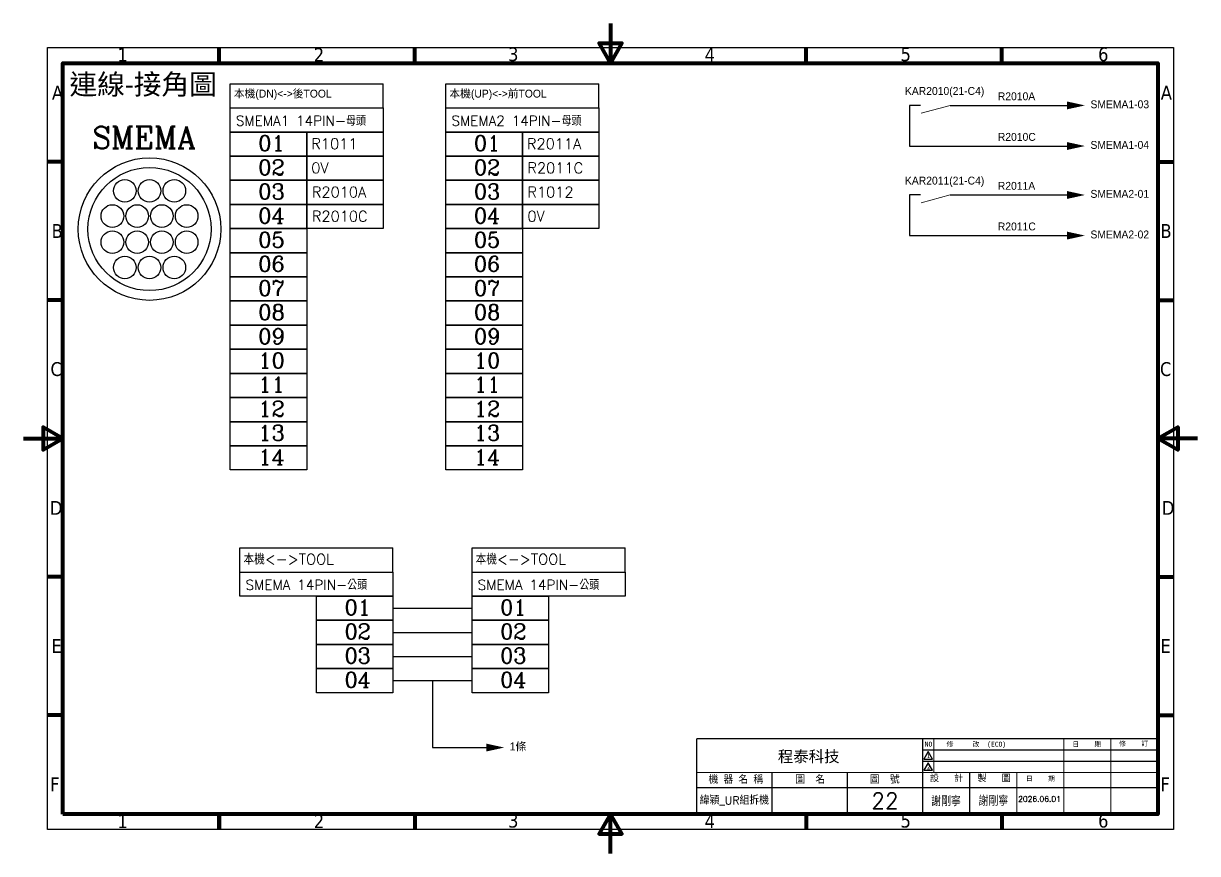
# Model space of a CAD drawing. Header units: millimetres. Extents: x -782 to 3702, y -797 to 1013.
# Drawn here: x -782.3 to -485.3, y -43.5 to 166.5 of the extents above; entities that cross this region are included whole.
import ezdxf

# ---------------------------------------------------------------- set-up
doc = ezdxf.new("R2010")
doc.units = ezdxf.units.MM
for name, color, linetype in [('5', 7, 'Continuous'), ('MAIN', 7, 'Continuous'), ('TEXT', 7, 'Continuous')]:
    doc.layers.add(name, color=color, linetype=linetype)
doc.layers.add('圖框 (ISO)', color=7, linetype='Continuous', lineweight=70)
doc.styles.add('CHINESE', font='complex.shx', dxfattribs={"bigfont": 'chineset.shx'})
doc.styles.add('RUBONM', font='COMPLEX.shx', dxfattribs={"bigfont": 'chineset.shx'})
doc.styles.get("Standard").update_dxf_attribs({"font": 'txt.shx', "height": 2, "bigfont": 'chineset.shx'})
doc.styles.add('STYLE1', font='', dxfattribs={"height": 30})
doc.styles.add('註記文字 (ISO)', font='tahoma.ttf')
doc.styles.get('STYLE1').set_extended_font_data('MingLiU')

# ---------------------------------------------------------------- blocks, each defined once
blk = doc.blocks.new('A$C77B2041B')
at = {"color": 7, "ltscale": 2}
for centre, radius in [((18.03, 18.03), 18.03), ((18.03, 18.03), 15.57), ((11.77, 27.73), 2.86), ((18.03, 27.73), 2.86), ((24.3, 27.73), 2.86), ((8.63, 21.33), 2.86), ((14.9, 21.33), 2.86), ((21.16, 21.33), 2.86), ((27.43, 21.33), 2.86), ((8.63, 14.73), 2.86), ((14.9, 14.73), 2.86), ((21.16, 14.73), 2.86), ((27.43, 14.73), 2.86), ((11.77, 8.33), 2.86), ((18.03, 8.33), 2.86), ((24.3, 8.33), 2.86)]:
    blk.add_circle(centre, radius, dxfattribs=at)
at = {"insert": (3.57, 43.95), "char_height": 5.5, "width": 31.6966, "attachment_point": 1, "style": 'CHINESE'}
blk.add_mtext('SMEMA', dxfattribs=at)
blk = doc.blocks.new('A$C2EAA752C')
at = {"color": 0, "linetype": 'ByBlock'}
for p, q in [((2.81, 0), (0, 0)), ((10.31, 0), (12.5, 0))]:
    blk.add_line(p, q, dxfattribs=at)
at = {"color": 0, "linetype": 'ByBlock', "lineweight": 13}
blk.add_line((10.31, 0), (2.97, -1.98), dxfattribs=at)
blk = doc.blocks.new('箭號')
at = {"layer": 'MAIN'}
blk.add_lwpolyline([(0, 0, 2, 0, 0), (0, -4.55, 0, 0, 0)], format="xyseb", dxfattribs=at)
blk = doc.blocks.new('A$C0CEA0B25')
for p, q in [((6.1, 203.9), (290.9, 203.9)), ((6.1, 6.1), (6.1, 203.9)), ((290.9, 203.9), (290.9, 6.1)), ((290.9, 6.1), (6.1, 6.1))]:
    blk.add_line(p, q)
at = {"const_width": 0.286}
for points in [[(170.31, 29.05), (287, 29.05)], [(170.31, 29.05), (170.31, 10)], [(227.47, 29.05), (227.47, 10)], [(230.32, 29.05), (230.32, 20.48)], [(263.19, 29.05), (263.19, 10)], [(275.09, 29.05), (275.09, 10)], [(227.47, 26.19), (287, 26.19)], [(227.47, 23.34), (287, 23.34)], [(170.31, 20.48), (287, 20.48)], [(189.36, 20.48), (189.36, 10)], [(208.41, 20.48), (208.41, 10)], [(239.37, 20.48), (239.37, 10)], [(251.28, 20.48), (251.28, 10)], [(170.31, 16.67), (287, 16.67)], [(170.31, 10), (287, 10)]]:
    blk.add_lwpolyline(points, dxfattribs=at)
at = {"layer": '5'}
for points in [[(229.98, 23.91), (228.9, 25.79), (227.81, 23.91)], [(229.98, 21.05), (228.9, 22.93), (227.81, 21.05)]]:
    blk.add_lwpolyline(points, close=True, dxfattribs=at)
at = {"layer": '圖框 (ISO)'}
for p, q in [((49.5, 200), (49.5, 203.9)), ((99, 200), (99, 203.9)), ((198, 200), (198, 203.9)), ((247.5, 200), (247.5, 203.9)), ((10, 175), (6.1, 175)), ((287, 175), (290.9, 175)), ((10, 140), (6.1, 140)), ((287, 140), (290.9, 140)), ((10, 70), (6.1, 70)), ((287, 70), (290.9, 70)), ((10, 35), (6.1, 35)), ((287, 35), (290.9, 35)), ((49.5, 10), (49.5, 6.1)), ((49.5, 6.1), (49.5, 10)), ((99, 10), (99, 6.1)), ((198, 10), (198, 6.1)), ((247.5, 10), (247.5, 6.1))]:
    blk.add_line(p, q, dxfattribs=at)
at = {"layer": '圖框 (ISO)', "flags": 128}
for points in [[(148.5, 210), (148.5, 200), (145.61, 205), (151.39, 205), (148.5, 200)], [(10, 10), (10, 200), (287, 200), (287, 10), (10, 10)], [(0, 105), (10, 105), (5, 107.89), (5, 102.11), (10, 105)], [(297, 105), (287, 105), (292, 107.89), (292, 102.11), (287, 105)], [(148.5, 0), (148.5, 10), (145.61, 5), (151.39, 5), (148.5, 10)]]:
    blk.add_lwpolyline(points, dxfattribs=at)
at = {"layer": '5'}
for s, height, style, p in [('NO', 1.238, 'STYLE1', (227.98, 27.05)), ('修     改  (ECO)', 1.2383, 'STYLE1', (233.51, 27.05)), ('日    期', 1.238, 'STYLE1', (265.33, 27.05)), ('修    訂', 1.238, 'STYLE1', (277.17, 27.21)), ('1', 1.14, 'STYLE1', (228.5, 24.17)), ('2', 1.14, 'STYLE1', (228.5, 21.31)), ('機 器 名 稱', 1.905, 'RUBONM', (173.3, 17.71)), ('圖  名', 1.905, 'RUBONM', (195.24, 17.71)), ('圖  號', 1.905, 'RUBONM', (214.09, 17.71)), ('設   計', 1.705, 'RUBONM', (229.32, 18.12)), ('製   圖', 1.705, 'RUBONM', (241.32, 18.12)), ('日    期', 1.238, 'STYLE1', (253.59, 18.36))]:
    blk.add_text(s, height=height, dxfattribs=dict(at, style=style)).set_placement(p)
at = {"layer": 'TEXT', "style": 'STYLE1'}
blk.add_text('程泰科技', height=2.858, dxfattribs=at).set_placement((190.84, 23.14))
at = {"layer": '圖框 (ISO)', "char_height": 3.5, "attachment_point": 7, "style": '註記文字 (ISO)'}
for s, insert in [('1', (23.78, 200.33)), ('2', (73.44, 200.33)), ('3', (122.6, 200.4)), ('4', (172.33, 200.33)), ('5', (221.88, 200.4)), ('6', (271.85, 200.4)), ('A', (7.21, 190.75)), ('A', (287.71, 190.75)), ('B', (7.11, 155.75)), ('B', (287.62, 155.75)), ('C', (6.83, 120.75)), ('C', (287.5, 120.75)), ('D', (6.67, 85.69)), ('D', (287.97, 85.69)), ('E', (7.04, 50.75)), ('E', (287.62, 50.75)), ('F', (6.77, 15.75)), ('F', (287.64, 15.75)), ('1', (23.78, 6.43)), ('2', (73.44, 6.43)), ('3', (122.6, 6.5)), ('4', (172.33, 6.43)), ('5', (221.88, 6.5)), ('6', (271.85, 6.5))]:
    blk.add_mtext(s, dxfattribs=dict(at, insert=insert))
blk = doc.blocks.new('圖框1')
blk.add_blockref('A$C0CEA0B25', (0, 0))
at = {"ltscale": 2, "attachment_point": 1}
for s, insert, char_height in [('謝剛寧', (241.61, 14.58), 2.5), ('謝剛寧', (229.64, 14.49), 2.5), ('2026.06.01', (251.63, 14.49), 1.4)]:
    blk.add_mtext(s, dxfattribs=dict(at, insert=insert, char_height=char_height))
at = {"color": 7, "ltscale": 2, "insert": (179.84, 13.33), "char_height": 2, "attachment_point": 5}
blk.add_mtext_dynamic_manual_height_columns('緯穎_UR組拆機', width=19.0512, gutter_width=10, heights=[0], dxfattribs=at)

msp = doc.modelspace()

# ---------------------------------------------------------------- linework, layer by layer
for p, q in [((-729.94, 145.16), (-729.94, 151.27)), ((-675.4, 145.16), (-675.4, 151.27)), ((-729.94, 145.16), (-710.58, 145.16)), ((-729.94, 139.05), (-729.94, 145.16)), ((-710.58, 145.16), (-691.23, 145.16)), ((-691.23, 145.16), (-691.23, 139.05)), ((-675.4, 145.16), (-656.05, 145.16)), ((-675.4, 139.05), (-675.4, 145.16)), ((-656.05, 145.16), (-636.69, 145.16)), ((-636.69, 145.16), (-636.69, 139.05)), ((-710.58, 139.05), (-729.94, 139.05)), ((-691.23, 139.05), (-710.58, 139.05)), ((-656.05, 139.05), (-675.4, 139.05)), ((-636.69, 139.05), (-656.05, 139.05)), ((-727.49, 27.73), (-727.49, 33.84)), ((-668.76, 27.73), (-668.76, 33.84)), ((-727.49, 27.73), (-708.13, 27.73)), ((-727.49, 21.62), (-727.49, 27.73)), ((-708.13, 27.73), (-688.78, 27.73)), ((-688.78, 27.73), (-688.78, 21.62)), ((-668.76, 27.73), (-649.41, 27.73)), ((-668.76, 21.62), (-668.76, 27.73)), ((-649.41, 27.73), (-630.06, 27.73)), ((-630.06, 27.73), (-630.06, 21.62)), ((-708.13, 21.62), (-727.49, 21.62)), ((-688.78, 21.62), (-708.13, 21.62)), ((-649.41, 21.62), (-668.76, 21.62)), ((-630.06, 21.62), (-649.41, 21.62))]:
    msp.add_line(p, q)
at = {"color": 7, "ltscale": 2}
for p, q in [((-729.94, 151.27), (-691.23, 151.27)), ((-691.23, 145.16), (-691.23, 151.27)), ((-675.4, 151.27), (-636.69, 151.27)), ((-636.69, 145.16), (-636.69, 151.27)), ((-727.49, 33.84), (-688.78, 33.84)), ((-688.78, 27.73), (-688.78, 33.84)), ((-668.76, 33.84), (-630.06, 33.84)), ((-630.06, 27.73), (-630.06, 33.84)), ((-688.78, 18.57), (-668.76, 18.57)), ((-688.78, 12.46), (-668.76, 12.46)), ((-688.78, 6.35), (-668.76, 6.35)), ((-688.78, 0.25), (-668.76, 0.25)), ((-678.77, 0.25), (-678.77, -16.68)), ((-678.77, -16.68), (-665.2, -16.68))]:
    msp.add_line(p, q, dxfattribs=at)
at = {"ltscale": 2}
for p, q in [((-558.13, 145.78), (-558.13, 135.51)), ((-545.63, 145.78), (-518.28, 145.78)), ((-558.13, 135.51), (-518.28, 135.51)), ((-558.13, 123.12), (-558.13, 112.85)), ((-545.63, 123.12), (-518.28, 123.12)), ((-558.13, 112.85), (-518.28, 112.85))]:
    msp.add_line(p, q, dxfattribs=at)
for points in [[(-729.94, 139.05), (-710.58, 139.05), (-710.58, 132.95), (-729.94, 132.95)], [(-710.58, 139.05), (-691.23, 139.05), (-691.23, 132.95), (-710.58, 132.95)], [(-675.4, 139.05), (-656.05, 139.05), (-656.05, 132.95), (-675.4, 132.95)], [(-656.05, 139.05), (-636.69, 139.05), (-636.69, 132.94), (-656.05, 132.94)], [(-729.94, 132.95), (-710.58, 132.95), (-710.58, 126.84), (-729.94, 126.84)], [(-710.58, 132.95), (-691.23, 132.95), (-691.23, 126.84), (-710.58, 126.84)], [(-675.4, 132.95), (-656.05, 132.95), (-656.05, 126.84), (-675.4, 126.84)], [(-656.05, 132.95), (-636.69, 132.95), (-636.69, 126.84), (-656.05, 126.84)], [(-729.94, 126.84), (-710.58, 126.84), (-710.58, 120.73), (-729.94, 120.73)], [(-710.58, 126.84), (-691.23, 126.84), (-691.23, 120.73), (-710.58, 120.73)], [(-675.4, 126.84), (-656.05, 126.84), (-656.05, 120.73), (-675.4, 120.73)], [(-656.05, 126.84), (-636.69, 126.84), (-636.69, 120.73), (-656.05, 120.73)], [(-729.94, 120.73), (-710.58, 120.73), (-710.58, 114.62), (-729.94, 114.62)], [(-710.58, 120.73), (-691.23, 120.73), (-691.23, 114.62), (-710.58, 114.62)], [(-675.4, 120.73), (-656.05, 120.73), (-656.05, 114.62), (-675.4, 114.62)], [(-656.05, 120.73), (-636.69, 120.73), (-636.69, 114.62), (-656.05, 114.62)], [(-729.94, 114.62), (-710.58, 114.62), (-710.58, 108.52), (-729.94, 108.52)], [(-675.4, 114.62), (-656.05, 114.62), (-656.05, 108.52), (-675.4, 108.52)], [(-729.94, 108.52), (-710.58, 108.52), (-710.58, 102.41), (-729.94, 102.41)], [(-675.4, 108.52), (-656.05, 108.52), (-656.05, 102.41), (-675.4, 102.41)], [(-729.94, 102.41), (-710.58, 102.41), (-710.58, 96.3), (-729.94, 96.3)], [(-675.4, 102.41), (-656.05, 102.41), (-656.05, 96.3), (-675.4, 96.3)], [(-729.94, 96.3), (-710.58, 96.3), (-710.58, 90.19), (-729.94, 90.19)], [(-675.4, 96.3), (-656.05, 96.3), (-656.05, 90.19), (-675.4, 90.19)], [(-729.94, 90.19), (-710.58, 90.19), (-710.58, 84.09), (-729.94, 84.09)], [(-675.4, 90.19), (-656.05, 90.19), (-656.05, 84.09), (-675.4, 84.09)], [(-729.94, 84.09), (-710.58, 84.09), (-710.58, 77.98), (-729.94, 77.98)], [(-675.4, 84.09), (-656.05, 84.09), (-656.05, 77.98), (-675.4, 77.98)], [(-729.94, 77.98), (-710.58, 77.98), (-710.58, 71.87), (-729.94, 71.87)], [(-675.4, 77.98), (-656.05, 77.98), (-656.05, 71.87), (-675.4, 71.87)], [(-729.94, 71.87), (-710.58, 71.87), (-710.58, 65.76), (-729.94, 65.76)], [(-675.4, 71.87), (-656.05, 71.87), (-656.05, 65.76), (-675.4, 65.76)], [(-729.94, 65.76), (-710.58, 65.76), (-710.58, 59.65), (-729.94, 59.65)], [(-675.4, 65.76), (-656.05, 65.76), (-656.05, 59.65), (-675.4, 59.65)], [(-729.94, 59.65), (-710.58, 59.65), (-710.58, 53.55), (-729.94, 53.55)], [(-675.4, 59.65), (-656.05, 59.65), (-656.05, 53.55), (-675.4, 53.55)], [(-708.13, 21.62), (-688.78, 21.62), (-688.78, 15.51), (-708.13, 15.51)], [(-668.76, 21.62), (-649.41, 21.62), (-649.41, 15.51), (-668.76, 15.51)], [(-708.13, 15.51), (-688.78, 15.51), (-688.78, 9.41), (-708.13, 9.41)], [(-668.76, 15.51), (-649.41, 15.51), (-649.41, 9.41), (-668.76, 9.41)], [(-708.13, 9.41), (-688.78, 9.41), (-688.78, 3.3), (-708.13, 3.3)], [(-668.76, 9.41), (-649.41, 9.41), (-649.41, 3.3), (-668.76, 3.3)], [(-708.13, 3.3), (-688.78, 3.3), (-688.78, -2.81), (-708.13, -2.81)], [(-668.76, 3.3), (-649.41, 3.3), (-649.41, -2.81), (-668.76, -2.81)]]:
    msp.add_lwpolyline(points, close=True)

# ---------------------------------------------------------------- block references
at = {"color": 7, "ltscale": 2}
for name, p in [('圖框1', (-782.26, -43.49)), ('A$C77B2041B', (-768.4, 96.46))]:
    msp.add_blockref(name, p, dxfattribs=at)
for p in [(-558.13, 145.78), (-558.13, 123.12)]:
    msp.add_blockref('A$C2EAA752C', p)
at = {"layer": 'MAIN', "rotation": 90}
for p in [(-518.28, 145.78), (-518.28, 135.51), (-518.28, 123.12), (-518.28, 112.85), (-665.2, -16.68)]:
    msp.add_blockref('箭號', p, dxfattribs=at)

# ---------------------------------------------------------------- texts
at = {"attachment_point": 1, "style": 'CHINESE'}
for s, insert, char_height, width in [('{\\fPMingLiU|b0|i0|c136|p18;連線-接角圖}', (-770.62, 153.68), 5.135, 68.3375), ('{\\fPMingLiU|b0|i0|c136|p18;本機(DN)<->後TOOL}', (-729.05, 149.76), 2, 36.6914), ('{\\fPMingLiU|b0|i0|c136|p18;本機(UP)<->前TOOL}', (-674.52, 149.76), 2, 36.6914), ('SMEMA1 14PIN-母頭', (-728.52, 143.17), 2.52, 38.2348), ('SMEMA2 14PIN-母頭', (-673.99, 143.17), 2.52, 38.2348), ('01', (-722.85, 138.16), 3.888, 5.9339), ('R1011', (-709.45, 137.43), 2.7, 5.9339), ('01', (-668.31, 138.16), 3.888, 5.9339), ('R2011A', (-654.91, 137.43), 2.7, 5.9339), ('02', (-722.85, 132.05), 3.888, 5.9339), ('0V', (-709.45, 131.32), 2.7, 5.9339), ('02', (-668.31, 132.05), 3.888, 5.9339), ('R2011C', (-654.78, 131.32), 2.7, 5.9339), ('03', (-722.85, 125.94), 3.888, 5.9339), ('R2010A', (-709.31, 125.21), 2.7, 5.9339), ('03', (-668.31, 125.94), 3.888, 5.9339), ('R1012', (-654.78, 125.21), 2.7, 5.9339), ('04', (-722.85, 119.83), 3.888, 5.9339), ('R2010C', (-709.31, 119.1), 2.7, 5.9339), ('04', (-668.31, 119.83), 3.888, 5.9339), ('0V', (-654.78, 119.1), 2.7, 5.9339), ('05', (-722.85, 113.73), 3.888, 5.9339), ('05', (-668.31, 113.73), 3.888, 5.9339), ('06', (-722.85, 107.62), 3.888, 5.9339), ('06', (-668.31, 107.62), 3.888, 5.9339), ('07', (-722.85, 101.51), 3.888, 5.9339), ('07', (-668.31, 101.51), 3.888, 5.9339), ('08', (-722.85, 95.4), 3.888, 5.9339), ('08', (-668.31, 95.4), 3.888, 5.9339), ('09', (-722.85, 89.3), 3.888, 5.9339), ('09', (-668.31, 89.3), 3.888, 5.9339), ('10', (-722.85, 83.19), 3.888, 5.9339), ('10', (-668.31, 83.19), 3.888, 5.9339), ('11', (-722.85, 77.08), 3.888, 5.9339), ('11', (-668.31, 77.08), 3.888, 5.9339), ('12', (-722.85, 70.97), 3.888, 5.9339), ('12', (-668.31, 70.97), 3.888, 5.9339), ('13', (-722.85, 64.87), 3.888, 5.9339), ('13', (-668.31, 64.87), 3.888, 5.9339), ('14', (-722.85, 58.76), 3.888, 5.9339), ('14', (-668.31, 58.76), 3.888, 5.9339), ('本機<->TOOL', (-726.6, 32.33), 2.7, 36.6914), ('本機<->TOOL', (-667.88, 32.33), 2.7, 36.6914), ('SMEMA 14PIN-公頭', (-726.07, 25.74), 2.52, 38.2348), ('SMEMA 14PIN-公頭', (-667.35, 25.74), 2.52, 38.2348), ('01', (-701.05, 20.73), 3.888, 5.9339), ('01', (-661.68, 20.73), 3.888, 5.9339), ('02', (-701.05, 14.62), 3.888, 5.9339), ('02', (-661.68, 14.62), 3.888, 5.9339), ('03', (-701.05, 8.51), 3.888, 5.9339), ('03', (-661.68, 8.51), 3.888, 5.9339), ('04', (-701.05, 2.4), 3.888, 5.9339), ('04', (-661.68, 2.4), 3.888, 5.9339)]:
    msp.add_mtext(s, dxfattribs=dict(at, insert=insert, char_height=char_height, width=width))
at = {"ltscale": 2, "char_height": 2, "width": 9.2873, "attachment_point": 1}
for s, insert in [('{\\fPMingLiU|b0|i0|c136|p18;KAR2010(21-C4)}', (-559.27, 150.43)), ('{\\fPMingLiU|b0|i0|c136|p18;R2010A}', (-535.77, 149.09)), ('{\\fPMingLiU|b0|i0|c136|p18;SMEMA1-03}', (-512.34, 147.06)), ('{\\fPMingLiU|b0|i0|c136|p18;R2010C}', (-535.77, 138.82)), ('{\\fPMingLiU|b0|i0|c136|p18;SMEMA1-04}', (-512.34, 136.79)), ('{\\fPMingLiU|b0|i0|c136|p18;KAR2011(21-C4)}', (-559.27, 127.76)), ('{\\fPMingLiU|b0|i0|c136|p18;R2011A}', (-535.77, 126.43)), ('{\\fPMingLiU|b0|i0|c136|p18;SMEMA2-01}', (-512.34, 124.4)), ('{\\fPMingLiU|b0|i0|c136|p18;R2011C}', (-535.77, 116.16)), ('{\\fPMingLiU|b0|i0|c136|p18;SMEMA2-02}', (-512.34, 114.13)), ('{\\fPMingLiU|b0|i0|c136|p18;1條}', (-659.26, -15.4))]:
    msp.add_mtext(s, dxfattribs=dict(at, insert=insert))
at = {"color": 7, "ltscale": 2, "insert": (-564.32, -30.15), "char_height": 4, "width": 19.0512, "attachment_point": 5}
msp.add_mtext('22', dxfattribs=at)

doc.saveas('drawing.dxf')
